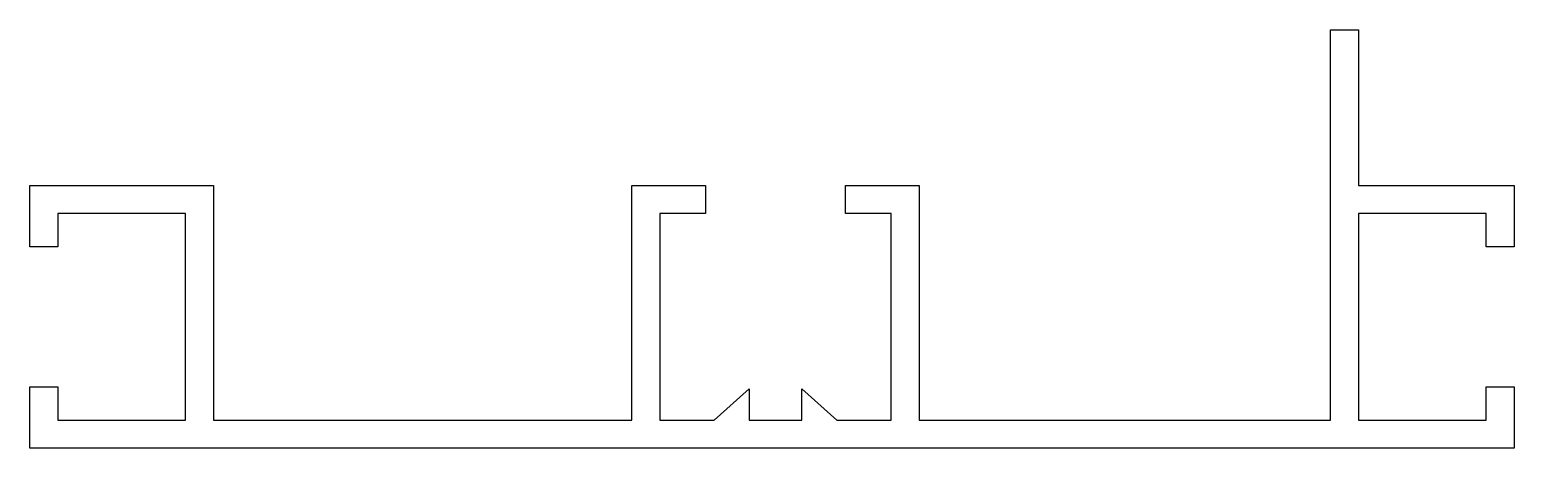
# Model space of a CAD drawing. Extents: x 374.7 to 459.5, y 213.3 to 237.2.
import ezdxf

# ---------------------------------------------------------------- set-up
doc = ezdxf.new("R2010")
doc.units = 0
doc.header["$LTSCALE"] = 15
doc.layers.get('0').update_dxf_attribs({"linetype": 'CONTINUOUS'})

msp = doc.modelspace()

# ---------------------------------------------------------------- linework, layer by layer
at = {"color": 0, "linetype": 'BYBLOCK'}
msp.add_lwpolyline([(421.315, 228.265), (425.515, 228.265), (425.515, 214.865), (449.015, 214.865), (449.015, 216.765), (449.015, 228.265), (449.015, 237.165), (450.615, 237.165), (450.615, 228.265), (459.515, 228.265), (459.515, 224.765), (457.915, 224.765), (457.915, 226.665), (450.615, 226.665), (450.615, 214.865), (457.915, 214.865), (457.915, 216.765), (459.515, 216.765), (459.515, 213.265), (374.715, 213.265), (374.715, 216.765), (376.315, 216.765), (376.315, 214.865), (383.615, 214.865), (383.615, 226.665), (376.315, 226.665), (376.315, 224.765), (374.715, 224.765), (374.715, 228.265), (385.215, 228.265), (385.215, 214.865), (409.115, 214.865), (409.115, 228.265), (413.315, 228.265), (413.315, 226.665), (410.715, 226.665), (410.715, 214.865), (413.815, 214.865), (415.815, 216.665), (415.815, 214.865), (418.815, 214.865), (418.815, 216.665), (420.815, 214.865), (423.915, 214.865), (423.915, 226.665), (421.315, 226.665)], close=True, dxfattribs=at)

doc.saveas('drawing.dxf')
